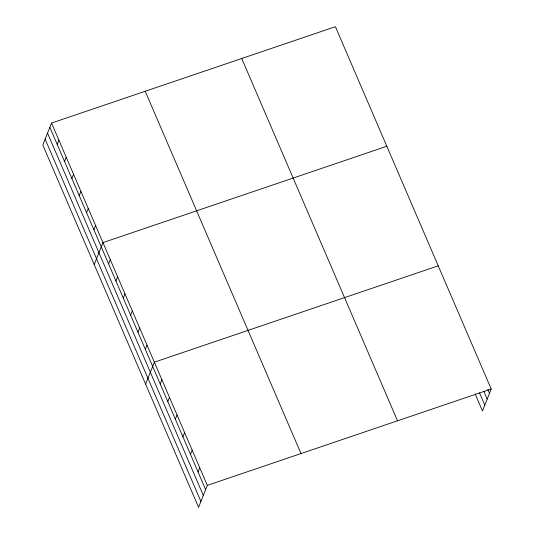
<?xml version="1.0" encoding="UTF-8"?>
<svg xmlns="http://www.w3.org/2000/svg" width="534" height="534" viewBox="0 0 534 534"><rect width="100%" height="100%" fill="white"/><g stroke="black" fill="none" stroke-linecap="round" stroke-linejoin="round"><path stroke-width="0.8" d="M51.538 123.06L42.807 144.994L198.581 507.3L207.312 485.366L51.538 123.06L335.419 26.7L491.193 389.006L482.462 410.94L475.227 394.112M57.198 144.367L58.88 140.135M64.541 161.442L66.223 157.216M71.883 178.523L73.565 174.298M79.226 195.604L80.908 191.379M86.575 212.686L88.25 208.46M93.917 229.767L95.599 225.542M94.211 264.557L102.942 242.616L386.823 146.263M108.602 263.923L110.284 259.698M115.945 281.004L117.627 276.779M123.294 298.085L124.969 293.86M130.636 315.167L132.319 310.942M137.979 332.248L139.661 328.023M145.321 349.329L147.004 345.097M145.622 384.113L154.346 362.179L438.227 265.825M160.233 384.006L161.915 379.781M167.796 401.601L169.478 397.376M175.366 419.197L177.048 414.971M182.928 436.799L184.61 432.573M190.498 454.394L192.18 450.169M198.061 471.996L199.743 467.771M207.312 485.366L491.193 389.006M487.869 389.406L489.511 393.231M483.897 391.429L487.188 399.078M479.525 392.857L484.792 405.099M241.735 58.5L397.516 420.805M145.215 91.261L300.996 453.566M49.856 127.286L205.63 489.591M47.526 133.126L203.307 495.432M45.13 139.147L200.911 501.459"/></g></svg>
